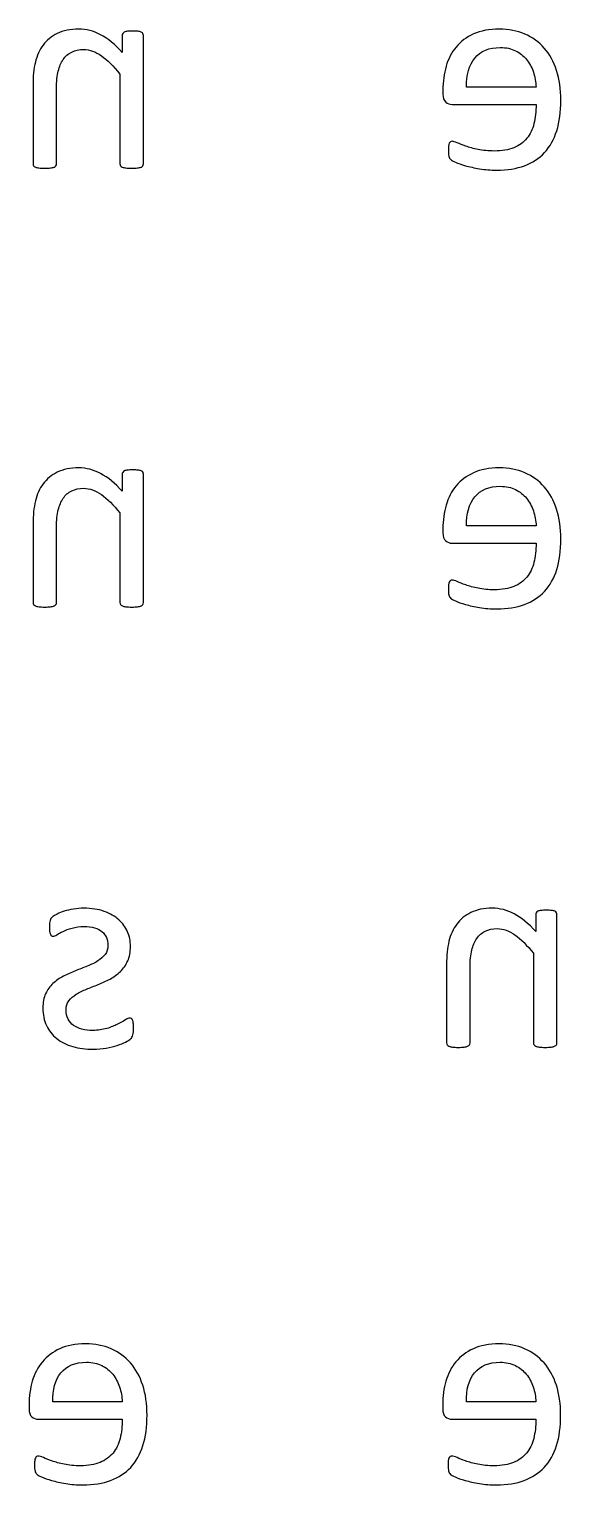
# Model space of a CAD drawing. Extents: x 4 to 604, y -23 to 293.
# Drawn here: x 454.2 to 473.4, y 147.7 to 200.3 of the extents above; entities that cross this region are included whole.
import ezdxf

# ---------------------------------------------------------------- set-up
doc = ezdxf.new("R2010")
doc.units = 0
doc.layers.add('Layer_1', color=7, linetype='CONTINUOUS')

msp = doc.modelspace()

# ---------------------------------------------------------------- linework, layer by layer
at = {"layer": 'Layer_1', "color": 1}
for p, q in [((457.53401, 200.103602), (457.53401, 199.489969)), ((458.302275, 195.462667), (458.302275, 200.103602)), ((457.451601, 198.706165), (457.451601, 195.462667)), ((454.306601, 198.293638), (454.306771, 195.462667)), ((455.157388, 195.462667), (455.157388, 198.180193)), ((469.140907, 198.138952), (469.140822, 197.984243)), ((472.512559, 198.236914), (469.996633, 198.236914)), ((469.470768, 197.612969), (472.512559, 197.612969)), ((457.534687, 184.234306), (457.534687, 183.620673)), ((458.302953, 179.593371), (458.302953, 184.234306)), ((457.452278, 182.836869), (457.452278, 179.593371)), ((454.307279, 182.424342), (454.30742, 179.593371)), ((455.158038, 179.593371), (455.158038, 182.310897)), ((469.141612, 182.269656), (469.1415, 182.114947)), ((472.513237, 182.367618), (469.997338, 182.367618)), ((469.471474, 181.743672), (472.513237, 181.743672)), ((472.50048, 168.30854), (472.50048, 167.694904)), ((473.268717, 163.667604), (473.268717, 168.30854)), ((472.418043, 166.911103), (472.418043, 163.667604)), ((469.2731, 166.498573), (469.273213, 163.667604)), ((470.12383, 163.667604), (470.12383, 166.385128)), ((454.663387, 164.930972), (454.663302, 164.930969)), ((454.165518, 150.587536), (454.165406, 150.432827)), ((457.537143, 150.685498), (455.021188, 150.685498)), ((469.132864, 150.587536), (469.132751, 150.432827)), ((472.504488, 150.685498), (469.98859, 150.685498)), ((454.495352, 150.06155), (457.537143, 150.06155)), ((469.462725, 150.06155), (472.504488, 150.06155))]:
    msp.add_line(p, q, dxfattribs=at)
for points in [[(455.185639, 200.178372), (454.974254, 200.073515), (454.803256, 199.933428), (454.672672, 199.758109)], [(455.966689, 200.335648), (455.657373, 200.335646), (455.396995, 200.28322), (455.185639, 200.178372)], [(456.752904, 200.131966), (456.493428, 200.267749), (456.231357, 200.335646), (455.966689, 200.335648)], [(457.53401, 199.489969), (457.272757, 199.782171), (457.012407, 199.996169), (456.752904, 200.131966)], [(457.552072, 200.173215), (457.539937, 200.154306), (457.53401, 200.131099), (457.53401, 200.103602)], [(457.611367, 200.224783), (457.583992, 200.209317), (457.564095, 200.192119), (457.552072, 200.173215)], [(457.727389, 200.255723), (457.677548, 200.250558), (457.638856, 200.240257), (457.611367, 200.224783)], [(457.915546, 200.263456), (457.839939, 200.26345), (457.777229, 200.260916), (457.727389, 200.255723)], [(458.1063, 200.255723), (458.05821, 200.260888), (457.994597, 200.263456), (457.915546, 200.263456)], [(458.22489, 200.224783), (458.193958, 200.240249), (458.154419, 200.25055), (458.1063, 200.255723)], [(458.286753, 200.173215), (458.276593, 200.192124), (458.255822, 200.209306), (458.22489, 200.224783)], [(458.302275, 200.103602), (458.302275, 200.131091), (458.297195, 200.154304), (458.286753, 200.173215)], [(470.251931, 200.16034), (469.995871, 200.04345), (469.785361, 199.886176), (469.620346, 199.68851)], [(471.182502, 200.335662), (470.818182, 200.33566), (470.507991, 200.277217), (470.251931, 200.16034)], [(472.105341, 200.157758), (471.830372, 200.276359), (471.522778, 200.33566), (471.182502, 200.335662)], [(472.80909, 199.647258), (472.614893, 199.868985), (472.380282, 200.039154), (472.105341, 200.157758)], [(454.672672, 199.758109), (454.542031, 199.582781), (454.44839, 199.37738), (454.391691, 199.141896)], [(455.706452, 199.505438), (455.831928, 199.56731), (455.977131, 199.59825), (456.14209, 199.598255)], [(456.14209, 199.598255), (456.355196, 199.59825), (456.568302, 199.522623), (456.78138, 199.371366)], [(469.620346, 199.68851), (469.455387, 199.490839), (469.334229, 199.25879), (469.2569, 198.992369)], [(470.293079, 199.288858), (470.50102, 199.54325), (470.809489, 199.670445), (471.218514, 199.670448)], [(471.218514, 199.670448), (471.428177, 199.670445), (471.612045, 199.630911), (471.770146, 199.551847)], [(471.770146, 199.551847), (471.928246, 199.472774), (472.06058, 199.367922), (472.167119, 199.237296)], [(473.25503, 198.837672), (473.151934, 199.15566), (473.003259, 199.425518), (472.80909, 199.647258)], [(454.391691, 199.141896), (454.334965, 198.90641), (454.306601, 198.623657), (454.306601, 198.293638)], [(455.219252, 198.81961), (455.260512, 198.981179), (455.320626, 199.120405), (455.399704, 199.237296)], [(455.399704, 199.237296), (455.478755, 199.354173), (455.581004, 199.443555), (455.706452, 199.505438)], [(456.78138, 199.371366), (456.994486, 199.220103), (457.217893, 198.998369), (457.451601, 198.706165)], [(469.996633, 198.236914), (469.986473, 198.683816), (470.085166, 199.034463), (470.293079, 199.288858)], [(472.167119, 199.237296), (472.273686, 199.106658), (472.35618, 198.954537), (472.414572, 198.780934)], [(455.157388, 198.180193), (455.157388, 198.444895), (455.177991, 198.658035), (455.219252, 198.81961)], [(469.2569, 198.992369), (469.179571, 198.725943), (469.140907, 198.441472), (469.140907, 198.138952)], [(472.414572, 198.780934), (472.47302, 198.607328), (472.505673, 198.425989), (472.512559, 198.236914)], [(473.409716, 197.762524), (473.409716, 198.161295), (473.358154, 198.519678), (473.25503, 198.837672)], [(469.140822, 197.984243), (469.140822, 197.850168), (469.174322, 197.754771), (469.24135, 197.698053)], [(469.24135, 197.698053), (469.308349, 197.641326), (469.384832, 197.612966), (469.470768, 197.612969)], [(472.512559, 197.612969), (472.512559, 197.355133), (472.486877, 197.123087), (472.435202, 196.916828)], [(473.260166, 196.659012), (473.359875, 196.975282), (473.409716, 197.343116), (473.409716, 197.762524)], [(472.435202, 196.916828), (472.38364, 196.71056), (472.297732, 196.53352), (472.17742, 196.385697)], [(472.816823, 195.870052), (473.012714, 196.079754), (473.160513, 196.342737), (473.260166, 196.659012)], [(469.344502, 196.104677), (469.339422, 196.061703), (469.336882, 196.009278), (469.336882, 195.9474)], [(469.336882, 195.9474), (469.336882, 195.902711), (469.339704, 195.864035), (469.341962, 195.831379)], [(469.367644, 196.20523), (469.357202, 196.181157), (469.349582, 196.147648), (469.344502, 196.104677)], [(469.411473, 196.259375), (469.392564, 196.247352), (469.377974, 196.229292), (469.367644, 196.20523)], [(469.475933, 196.277409), (469.451944, 196.277409), (469.430382, 196.271397), (469.411473, 196.259375)], [(469.658954, 196.223264), (469.578182, 196.25936), (469.517194, 196.277409), (469.475933, 196.277409)], [(469.96827, 196.102086), (469.84285, 196.146773), (469.739726, 196.187168), (469.658954, 196.223264)], [(470.414265, 195.980903), (470.242392, 196.017002), (470.093746, 196.057394), (469.96827, 196.102086)], [(471.001965, 195.926759), (470.782001, 195.926759), (470.586082, 195.944793), (470.414265, 195.980903)], [(471.708282, 196.045363), (471.515835, 195.966295), (471.280349, 195.926759), (471.001965, 195.926759)], [(472.17742, 196.385697), (472.057166, 196.237872), (471.900758, 196.124427), (471.708282, 196.045363)], [(472.092472, 195.395645), (472.379435, 195.502215), (472.620904, 195.660352), (472.816823, 195.870052)], [(454.306771, 195.462667), (454.306771, 195.435178), (454.313544, 195.41196), (454.327373, 195.393051)], [(454.327373, 195.393051), (454.341202, 195.374142), (454.363469, 195.357816), (454.394401, 195.344066)], [(454.394401, 195.344066), (454.425332, 195.330322), (454.468286, 195.32002), (454.523263, 195.313126)], [(454.940896, 195.313126), (454.995901, 195.320012), (455.038827, 195.330313), (455.069758, 195.344066)], [(455.069758, 195.344066), (455.10069, 195.35781), (455.123042, 195.374148), (455.136786, 195.393051)], [(455.136786, 195.393051), (455.150615, 195.41196), (455.157388, 195.435167), (455.157388, 195.462667)], [(457.451601, 195.462667), (457.451629, 195.435178), (457.458374, 195.41196), (457.472203, 195.393051)], [(457.472203, 195.393051), (457.486032, 195.374142), (457.5083, 195.357816), (457.539231, 195.344066)], [(457.539231, 195.344066), (457.570163, 195.330322), (457.613117, 195.32002), (457.668122, 195.313126)], [(458.085726, 195.313126), (458.140703, 195.320012), (458.184532, 195.330313), (458.217185, 195.344066)], [(458.217185, 195.344066), (458.249838, 195.35781), (458.27219, 195.374148), (458.284213, 195.393051)], [(458.284213, 195.393051), (458.296349, 195.41196), (458.302275, 195.435167), (458.302275, 195.462667)], [(469.341962, 195.831379), (469.345349, 195.79872), (469.349582, 195.769499), (469.354944, 195.743715)], [(469.354944, 195.743715), (469.360024, 195.717948), (469.368773, 195.694727), (469.380626, 195.674102)], [(469.380626, 195.674102), (469.392762, 195.653472), (469.408284, 195.633708), (469.427024, 195.614802)], [(469.427024, 195.614802), (469.445933, 195.595893), (469.501813, 195.564953), (469.594579, 195.521981)], [(469.594579, 195.521981), (469.687402, 195.47901), (469.807685, 195.4369), (469.955485, 195.395645)], [(469.955485, 195.395645), (470.103285, 195.354392), (470.274255, 195.317438), (470.468452, 195.284777)], [(471.089708, 195.235791), (471.471216, 195.235791), (471.80548, 195.289078), (472.092472, 195.395645)], [(454.523263, 195.313126), (454.578268, 195.30624), (454.647018, 195.302825), (454.729511, 195.302825)], [(454.729511, 195.302825), (454.81542, 195.302825), (454.885891, 195.306268), (454.940896, 195.313126)], [(457.668122, 195.313126), (457.723127, 195.30624), (457.79357, 195.302825), (457.879478, 195.302825)], [(457.879478, 195.302825), (457.961972, 195.302825), (458.030721, 195.306268), (458.085726, 195.313126)], [(470.468452, 195.284777), (470.662649, 195.252121), (470.869744, 195.235791), (471.089708, 195.235791)], [(455.186316, 184.309075), (454.97496, 184.204221), (454.803933, 184.064135), (454.673349, 183.888813)], [(455.967366, 184.466352), (455.658051, 184.466346), (455.397701, 184.413921), (455.186316, 184.309075)], [(456.753581, 184.262669), (456.494106, 184.398455), (456.232034, 184.466346), (455.967366, 184.466352)], [(457.55275, 184.303919), (457.540614, 184.28501), (457.534687, 184.261803), (457.534687, 184.234306)], [(457.612044, 184.355487), (457.584669, 184.340021), (457.5648, 184.322822), (457.55275, 184.303919)], [(457.728066, 184.386424), (457.678226, 184.381259), (457.639561, 184.370958), (457.612044, 184.355487)], [(457.916224, 184.394157), (457.840616, 184.394151), (457.777906, 184.391617), (457.728066, 184.386424)], [(458.106978, 184.386424), (458.058887, 184.391589), (457.995302, 184.394157), (457.916224, 184.394157)], [(458.225567, 184.355487), (458.194636, 184.370952), (458.155096, 184.381254), (458.106978, 184.386424)], [(458.28743, 184.303919), (458.27727, 184.322828), (458.256499, 184.340012), (458.225567, 184.355487)], [(458.302953, 184.234306), (458.302953, 184.261795), (458.297873, 184.28501), (458.28743, 184.303919)], [(470.252637, 184.291041), (469.996576, 184.174153), (469.786067, 184.016876), (469.62108, 183.819211)], [(471.183236, 184.466363), (470.818887, 184.466358), (470.508697, 184.407918), (470.252637, 184.291041)], [(472.106046, 184.288462), (471.831077, 184.40706), (471.523512, 184.466358), (471.183236, 184.466363)], [(472.809796, 183.777961), (472.615627, 183.999686), (472.381016, 184.169858), (472.106046, 184.288462)], [(454.673349, 183.888813), (454.542737, 183.713485), (454.449095, 183.508083), (454.392369, 183.2726)], [(457.534687, 183.620673), (457.273434, 183.912872), (457.013084, 184.126873), (456.753581, 184.262669)], [(469.62108, 183.819211), (469.456121, 183.62154), (469.334935, 183.389494), (469.257634, 183.12307)], [(470.293785, 183.419564), (470.501698, 183.673954), (470.810195, 183.801146), (471.219191, 183.801151)], [(471.219191, 183.801151), (471.428854, 183.801146), (471.612722, 183.761615), (471.770851, 183.68255)], [(473.255735, 182.968376), (473.152639, 183.286361), (473.003993, 183.556222), (472.809796, 183.777961)], [(454.392369, 183.2726), (454.335642, 183.037114), (454.307307, 182.754361), (454.307279, 182.424342)], [(455.219929, 182.950314), (455.261162, 183.111886), (455.321303, 183.251112), (455.400354, 183.368)], [(455.400354, 183.368), (455.479404, 183.484876), (455.581653, 183.574256), (455.707101, 183.636139)], [(455.707101, 183.636139), (455.832577, 183.698016), (455.97778, 183.728956), (456.142739, 183.728962)], [(456.142739, 183.728962), (456.355873, 183.728956), (456.568951, 183.653326), (456.782029, 183.502072)], [(456.782029, 183.502072), (456.995135, 183.350804), (457.21857, 183.12907), (457.452278, 182.836869)], [(469.997338, 182.367618), (469.986896, 182.81452), (470.085843, 183.165169), (470.293785, 183.419564)], [(471.770851, 183.68255), (471.928952, 183.603477), (472.061286, 183.498629), (472.167797, 183.368)], [(472.167797, 183.368), (472.274364, 183.237362), (472.356857, 183.085241), (472.415277, 182.911641)], [(455.158038, 182.310897), (455.158038, 182.575599), (455.17864, 182.788739), (455.219929, 182.950314)], [(469.257634, 183.12307), (469.180305, 182.856644), (469.141612, 182.57217), (469.141612, 182.269656)], [(472.415277, 182.911641), (472.473697, 182.738029), (472.50635, 182.556693), (472.513237, 182.367618)], [(473.410421, 181.893222), (473.410421, 182.291996), (473.358859, 182.650379), (473.255735, 182.968376)], [(469.1415, 182.114947), (469.1415, 181.980872), (469.175028, 181.885475), (469.242055, 181.828754)], [(469.242055, 181.828754), (469.309055, 181.77203), (469.385537, 181.74367), (469.471474, 181.743672)], [(472.513237, 181.743672), (472.513237, 181.48584), (472.487554, 181.253791), (472.435908, 181.047532)], [(473.2609, 180.789713), (473.360581, 181.105983), (473.410421, 181.473817), (473.410421, 181.893222)], [(472.435908, 181.047532), (472.384346, 180.841267), (472.298437, 180.664223), (472.178126, 180.516401)], [(472.817529, 180.000755), (473.013447, 180.210455), (473.161247, 180.473438), (473.2609, 180.789713)], [(469.345208, 180.235378), (469.340128, 180.192404), (469.337588, 180.139981), (469.337588, 180.078101)], [(469.337588, 180.078101), (469.337588, 180.033411), (469.34041, 179.994736), (469.342668, 179.96208)], [(469.36835, 180.335934), (469.35819, 180.31186), (469.350288, 180.278352), (469.345208, 180.235378)], [(469.412179, 180.390078), (469.39327, 180.378056), (469.378651, 180.359993), (469.36835, 180.335934)], [(469.47661, 180.408112), (469.452621, 180.408112), (469.431088, 180.402101), (469.412179, 180.390078)], [(469.659631, 180.353968), (469.578859, 180.390067), (469.517871, 180.408112), (469.47661, 180.408112)], [(469.968975, 180.23279), (469.843527, 180.277477), (469.740403, 180.317872), (469.659631, 180.353968)], [(470.414943, 180.11161), (470.243069, 180.147706), (470.094423, 180.188097), (469.968975, 180.23279)], [(471.002642, 180.057465), (470.782678, 180.057465), (470.586788, 180.075499), (470.414943, 180.11161)], [(471.708988, 180.176066), (471.516512, 180.096999), (471.281054, 180.057465), (471.002642, 180.057465)], [(472.178126, 180.516401), (472.057843, 180.368579), (471.901435, 180.255134), (471.708988, 180.176066)], [(454.30742, 179.593371), (454.307448, 179.565882), (454.314193, 179.542664), (454.328022, 179.523758)], [(455.137435, 179.523758), (455.151264, 179.542666), (455.158038, 179.565868), (455.158038, 179.593371)], [(457.452278, 179.593371), (457.452278, 179.565882), (457.459052, 179.542664), (457.472881, 179.523758)], [(458.28489, 179.523758), (458.297026, 179.542666), (458.302953, 179.565868), (458.302953, 179.593371)], [(469.342668, 179.96208), (469.346054, 179.929421), (469.350288, 179.9002), (469.35565, 179.874416)], [(469.35565, 179.874416), (469.36073, 179.848649), (469.369479, 179.825428), (469.381332, 179.804803)], [(469.381332, 179.804803), (469.393468, 179.784173), (469.408708, 179.764408), (469.427758, 179.7455)], [(469.427758, 179.7455), (469.446666, 179.726591), (469.502518, 179.695656), (469.595285, 179.652682)], [(469.595285, 179.652682), (469.688108, 179.609714), (469.808419, 179.567598), (469.95619, 179.526348)], [(472.093177, 179.526348), (472.380141, 179.632916), (472.621638, 179.79105), (472.817529, 180.000755)], [(454.328022, 179.523758), (454.341851, 179.504849), (454.364118, 179.488519), (454.39505, 179.474769)], [(454.39505, 179.474769), (454.42601, 179.461025), (454.468936, 179.450696), (454.523941, 179.443832)], [(454.523941, 179.443832), (454.578946, 179.436946), (454.647667, 179.433531), (454.73016, 179.433531)], [(454.73016, 179.433531), (454.816097, 179.433531), (454.88654, 179.436974), (454.941545, 179.443832)], [(454.941545, 179.443832), (454.99655, 179.45069), (455.039476, 179.46102), (455.070408, 179.474769)], [(455.070408, 179.474769), (455.101367, 179.488514), (455.123691, 179.504849), (455.137435, 179.523758)], [(457.472881, 179.523758), (457.48671, 179.504849), (457.508977, 179.488519), (457.539908, 179.474769)], [(457.539908, 179.474769), (457.57084, 179.461025), (457.613794, 179.450696), (457.668799, 179.443832)], [(457.668799, 179.443832), (457.723804, 179.436946), (457.794275, 179.433531), (457.880156, 179.433531)], [(457.880156, 179.433531), (457.962677, 179.433531), (458.031427, 179.436974), (458.086404, 179.443832)], [(458.086404, 179.443832), (458.14138, 179.45069), (458.18521, 179.46102), (458.217863, 179.474769)], [(458.217863, 179.474769), (458.250516, 179.488514), (458.272868, 179.504849), (458.28489, 179.523758)], [(469.95619, 179.526348), (470.10399, 179.485093), (470.274989, 179.448139), (470.469158, 179.41548)], [(470.469158, 179.41548), (470.663383, 179.382824), (470.870449, 179.366492), (471.090413, 179.366492)], [(471.090413, 179.366492), (471.47195, 179.366492), (471.806185, 179.419778), (472.093177, 179.526348)], [(455.771871, 168.509635), (455.648145, 168.489004), (455.536441, 168.463223), (455.43676, 168.432286)], [(456.14305, 168.540575), (456.019352, 168.540569), (455.895597, 168.530245), (455.771871, 168.509635)], [(456.882895, 168.42713), (456.671539, 168.502754), (456.424905, 168.540569), (456.14305, 168.540575)], [(470.933187, 168.540586), (470.623872, 168.54058), (470.363522, 168.488155), (470.152109, 168.383312)], [(471.719402, 168.336901), (471.459927, 168.472686), (471.197855, 168.54058), (470.933187, 168.540586)], [(454.908356, 167.999131), (454.903276, 167.961314), (454.900736, 167.914905), (454.900736, 167.859905)], [(454.923878, 168.094528), (454.918798, 168.068733), (454.913436, 168.036943), (454.908356, 167.999131)], [(454.94956, 168.164144), (454.937424, 168.143513), (454.928958, 168.120306), (454.923878, 168.094528)], [(455.021724, 168.236333), (454.985656, 168.208817), (454.961611, 168.184766), (454.94956, 168.164144)], [(455.181575, 168.331733), (455.111104, 168.295634), (455.05782, 168.263833), (455.021724, 168.236333)], [(455.43676, 168.432286), (455.337079, 168.40134), (455.252046, 168.367824), (455.181575, 168.331733)], [(457.411356, 168.125471), (457.270414, 168.250941), (457.09428, 168.351497), (456.882895, 168.42713)], [(457.728405, 167.68716), (457.657962, 167.853886), (457.552242, 167.999986), (457.411356, 168.125471)], [(469.639142, 167.963049), (469.508558, 167.787719), (469.414888, 167.582314), (469.358162, 167.346837)], [(470.152109, 168.383312), (469.940753, 168.278455), (469.769754, 168.138368), (469.639142, 167.963049)], [(472.50048, 167.694904), (472.239255, 167.987109), (471.978905, 168.201106), (471.719402, 168.336901)], [(472.518542, 168.378156), (472.506407, 168.359247), (472.50048, 168.336037), (472.50048, 168.30854)], [(472.577837, 168.429718), (472.550462, 168.414252), (472.530593, 168.397056), (472.518542, 168.378156)], [(472.693831, 168.460658), (472.644018, 168.455493), (472.605354, 168.445192), (472.577837, 168.429718)], [(472.882016, 168.468391), (472.806409, 168.468388), (472.743671, 168.465851), (472.693831, 168.460658)], [(473.07277, 168.460658), (473.024652, 168.465822), (472.961067, 168.468391), (472.882016, 168.468391)], [(473.19136, 168.429718), (473.160429, 168.445184), (473.120889, 168.455485), (473.07277, 168.460658)], [(473.253195, 168.378156), (473.243035, 168.397065), (473.222264, 168.414246), (473.19136, 168.429718)], [(473.268717, 168.30854), (473.268717, 168.336028), (473.263637, 168.359241), (473.253195, 168.378156)], [(454.900736, 167.859905), (454.900736, 167.80146), (454.903558, 167.750753), (454.908356, 167.707788)], [(454.908356, 167.707788), (454.913436, 167.664808), (454.922184, 167.629573), (454.934038, 167.602076)], [(454.934038, 167.602076), (454.946173, 167.574587), (454.960567, 167.554801), (454.977867, 167.542775)], [(454.977867, 167.542775), (454.995082, 167.530752), (455.013963, 167.524713), (455.034565, 167.524741)], [(455.034565, 167.524741), (455.065497, 167.524736), (455.110201, 167.54365), (455.168621, 167.581462)], [(455.168621, 167.581462), (455.227069, 167.619271), (455.302648, 167.659666), (455.395471, 167.702643)], [(455.395471, 167.702643), (455.488266, 167.745611), (455.597373, 167.786003), (455.722849, 167.823823)], [(455.722849, 167.823823), (455.848297, 167.861633), (455.991778, 167.880542), (456.153322, 167.880547)], [(456.153322, 167.880547), (456.297679, 167.880542), (456.424848, 167.864207), (456.53483, 167.831556)], [(456.53483, 167.831556), (456.644841, 167.798895), (456.735039, 167.752486), (456.80551, 167.69233)], [(456.80551, 167.69233), (456.875981, 167.632166), (456.929264, 167.560832), (456.965332, 167.47833)], [(456.965332, 167.47833), (457.0014, 167.395819), (457.019462, 167.306439), (457.019462, 167.210188)], [(457.834097, 167.163765), (457.834097, 167.345962), (457.798876, 167.520426), (457.728405, 167.68716)], [(470.185665, 167.024547), (470.226926, 167.186117), (470.287096, 167.325346), (470.366146, 167.442231)], [(470.366146, 167.442231), (470.445169, 167.55911), (470.547446, 167.64849), (470.672894, 167.710376)], [(470.672894, 167.710376), (470.798342, 167.77225), (470.943573, 167.80319), (471.108532, 167.803193)], [(471.108532, 167.803193), (471.32161, 167.80319), (471.534744, 167.727557), (471.747822, 167.576303)], [(471.747822, 167.576303), (471.960928, 167.425038), (472.184307, 167.203307), (472.418043, 166.911103)], [(457.019462, 167.210188), (457.019462, 167.076112), (456.985088, 166.963528), (456.916367, 166.872432)], [(457.733569, 166.632634), (457.800597, 166.780453), (457.834097, 166.957497), (457.834097, 167.163765)], [(469.358162, 167.346837), (469.301435, 167.111345), (469.2731, 166.828592), (469.2731, 166.498573)], [(470.12383, 166.385128), (470.12383, 166.649833), (470.144433, 166.86297), (470.185665, 167.024547)], [(456.271912, 166.447014), (456.130999, 166.392006), (455.987489, 166.335285), (455.841439, 166.276842)], [(456.648284, 166.632648), (456.538274, 166.563893), (456.412854, 166.502013), (456.271912, 166.447014)], [(456.916367, 166.872432), (456.847617, 166.781328), (456.758238, 166.701403), (456.648284, 166.632648)], [(457.468055, 166.25105), (457.578037, 166.357614), (457.666542, 166.484809), (457.733569, 166.632634)], [(455.40834, 166.080892), (455.265734, 166.0087), (455.139411, 165.921039), (455.029401, 165.817906)], [(455.841439, 166.276842), (455.69536, 166.218399), (455.551004, 166.153082), (455.40834, 166.080892)], [(456.666374, 165.781799), (456.812452, 165.840236), (456.955088, 165.906411), (457.09428, 165.980325)], [(457.09428, 165.980325), (457.2335, 166.054236), (457.358073, 166.144477), (457.468055, 166.25105)], [(454.763886, 165.446632), (454.696915, 165.302247), (454.663387, 165.130362), (454.663387, 164.930972)], [(455.029401, 165.817906), (454.919447, 165.714771), (454.830942, 165.591017), (454.763886, 165.446632)], [(455.604316, 165.193947), (455.671343, 165.283324), (455.759848, 165.362394), (455.86983, 165.431149)], [(455.86983, 165.431149), (455.979812, 165.499901), (456.103567, 165.56092), (456.241037, 165.61421)], [(456.241037, 165.61421), (456.378536, 165.66749), (456.520296, 165.723353), (456.666374, 165.781799)], [(454.663302, 164.930969), (454.663302, 164.693767), (454.707131, 164.482343), (454.794761, 164.296709)], [(455.503788, 164.863925), (455.503788, 164.994557), (455.537316, 165.104564), (455.604316, 165.193947)], [(455.573412, 164.5339), (455.526987, 164.62672), (455.503788, 164.736724), (455.503788, 164.863925)], [(454.794761, 164.296709), (454.882419, 164.111071), (455.00702, 163.954655), (455.168536, 163.827458)], [(455.771871, 164.304433), (455.685962, 164.364592), (455.619781, 164.441082), (455.573412, 164.5339)], [(456.07605, 164.167784), (455.959182, 164.198721), (455.857808, 164.244272), (455.771871, 164.304433)], [(457.362362, 164.343106), (457.254102, 164.288101), (457.126058, 164.237397), (456.978286, 164.190988)], [(457.63561, 164.495227), (457.561696, 164.448815), (457.470651, 164.398108), (457.362362, 164.343106)], [(457.803165, 164.56484), (457.765376, 164.56484), (457.709496, 164.541641), (457.63561, 164.495227)], [(457.867597, 164.546806), (457.848688, 164.558828), (457.827211, 164.56484), (457.803165, 164.56484)], [(457.911426, 164.487505), (457.901266, 164.514994), (457.88659, 164.534769), (457.867597, 164.546806)], [(457.937108, 164.379216), (457.930335, 164.423904), (457.921586, 164.460003), (457.911426, 164.487505)], [(457.947268, 164.214204), (457.947268, 164.279519), (457.943881, 164.334524), (457.937108, 164.379216)], [(455.168536, 163.827458), (455.33008, 163.70026), (455.522556, 163.604006), (455.745963, 163.538691)], [(456.467859, 164.121375), (456.323531, 164.121375), (456.192918, 164.136841), (456.07605, 164.167784)], [(456.978286, 164.190988), (456.830486, 164.144577), (456.660363, 164.121375), (456.467859, 164.121375)], [(457.658668, 163.701124), (457.741161, 163.744095), (457.801331, 163.782768), (457.839092, 163.817148)], [(457.839092, 163.817148), (457.87691, 163.851523), (457.904398, 163.899653), (457.921586, 163.96153)], [(457.921586, 163.96153), (457.938801, 164.02341), (457.947268, 164.107634), (457.947268, 164.214204)], [(455.745963, 163.538691), (455.96937, 163.473373), (456.215101, 163.440715), (456.483184, 163.440715)], [(456.483184, 163.440715), (456.648199, 163.440715), (456.805425, 163.453612), (456.954946, 163.47939)], [(456.954946, 163.47939), (457.10444, 163.505186), (457.238495, 163.53783), (457.357057, 163.577364)], [(457.357057, 163.577364), (457.475646, 163.616898), (457.576174, 163.65815), (457.658668, 163.701124)], [(469.273213, 163.667604), (469.273213, 163.640116), (469.279986, 163.616898), (469.293815, 163.597991)], [(469.293815, 163.597991), (469.307644, 163.579083), (469.329883, 163.562756), (469.360814, 163.549003)], [(469.360814, 163.549003), (469.391746, 163.535259), (469.434728, 163.52493), (469.489734, 163.518063)], [(469.489734, 163.518063), (469.54471, 163.511177), (469.613432, 163.507762), (469.695925, 163.507762)], [(469.695925, 163.507762), (469.781862, 163.507762), (469.852333, 163.511205), (469.90731, 163.518063)], [(469.90731, 163.518063), (469.962315, 163.52495), (470.005269, 163.535251), (470.0362, 163.549003)], [(470.0362, 163.549003), (470.06716, 163.562748), (470.089484, 163.579083), (470.103228, 163.597991)], [(470.103228, 163.597991), (470.117057, 163.6169), (470.12383, 163.640102), (470.12383, 163.667604)], [(472.418043, 163.667604), (472.418043, 163.640116), (472.424816, 163.616898), (472.438645, 163.597991)], [(472.438645, 163.597991), (472.452474, 163.579083), (472.474742, 163.562756), (472.505673, 163.549003)], [(472.505673, 163.549003), (472.536633, 163.535259), (472.579587, 163.52493), (472.634592, 163.518063)], [(472.634592, 163.518063), (472.689569, 163.511177), (472.760012, 163.507762), (472.845948, 163.507762)], [(472.845948, 163.507762), (472.92847, 163.507762), (472.997163, 163.511205), (473.052168, 163.518063)], [(473.052168, 163.518063), (473.107173, 163.52495), (473.151002, 163.535251), (473.183656, 163.549003)], [(473.183656, 163.549003), (473.21628, 163.562748), (473.238632, 163.579083), (473.250655, 163.597991)], [(473.250655, 163.597991), (473.262791, 163.6169), (473.268717, 163.640102), (473.268717, 163.667604)], [(456.207086, 152.784246), (455.842793, 152.784243), (455.532603, 152.725801), (455.276543, 152.608921)], [(457.129952, 152.606342), (456.854983, 152.724943), (456.547361, 152.784243), (456.207086, 152.784246)], [(471.174487, 152.784246), (470.810138, 152.784243), (470.499948, 152.725801), (470.243888, 152.608921)], [(472.097298, 152.606342), (471.822328, 152.724943), (471.514763, 152.784243), (471.174487, 152.784246)], [(455.276543, 152.608921), (455.020454, 152.492033), (454.809945, 152.334759), (454.644986, 152.137094)], [(457.833674, 152.095841), (457.639476, 152.317569), (457.404922, 152.487738), (457.129952, 152.606342)], [(470.243888, 152.608921), (469.987828, 152.492033), (469.777318, 152.334759), (469.612331, 152.137094)], [(472.801047, 152.095841), (472.60685, 152.317569), (472.372295, 152.487738), (472.097298, 152.606342)], [(454.644986, 152.137094), (454.479999, 151.93942), (454.358841, 151.707374), (454.281512, 151.440953)], [(455.021188, 150.685498), (455.011028, 151.1324), (455.109721, 151.483047), (455.317634, 151.737442)], [(455.317634, 151.737442), (455.525604, 151.991831), (455.834101, 152.119029), (456.243069, 152.119032)], [(456.243069, 152.119032), (456.452732, 152.119029), (456.636628, 152.079492), (456.794729, 152.00043)], [(456.794729, 152.00043), (456.95283, 151.921357), (457.085164, 151.816506), (457.191703, 151.685877)], [(457.191703, 151.685877), (457.298242, 151.555242), (457.380735, 151.403118), (457.439183, 151.229518)], [(458.279641, 151.286256), (458.176517, 151.604241), (458.027871, 151.874102), (457.833674, 152.095841)], [(469.612331, 152.137094), (469.447372, 151.93942), (469.326186, 151.707374), (469.248885, 151.440953)], [(469.98859, 150.685498), (469.978147, 151.1324), (470.077094, 151.483047), (470.285036, 151.737442)], [(470.285036, 151.737442), (470.492949, 151.991831), (470.801446, 152.119029), (471.210442, 152.119032)], [(471.210442, 152.119032), (471.420105, 152.119029), (471.603973, 152.079492), (471.762102, 152.00043)], [(471.762102, 152.00043), (471.920203, 151.921357), (472.052537, 151.816506), (472.159048, 151.685877)], [(472.159048, 151.685877), (472.265615, 151.555242), (472.348108, 151.403118), (472.406528, 151.229518)], [(473.246986, 151.286256), (473.14389, 151.604241), (472.995244, 151.874102), (472.801047, 152.095841)], [(454.281512, 151.440953), (454.204155, 151.174527), (454.165518, 150.890055), (454.165518, 150.587536)], [(457.439183, 151.229518), (457.497603, 151.055912), (457.530256, 150.87457), (457.537143, 150.685498)], [(458.434299, 150.211108), (458.434299, 150.609879), (458.382737, 150.968262), (458.279641, 151.286256)], [(469.248885, 151.440953), (469.171528, 151.174527), (469.132864, 150.890055), (469.132864, 150.587536)], [(472.406528, 151.229518), (472.464948, 151.055912), (472.497602, 150.87457), (472.504488, 150.685498)], [(473.401672, 150.211108), (473.401672, 150.609879), (473.35011, 150.968262), (473.246986, 151.286256)], [(454.165406, 150.432827), (454.165406, 150.298752), (454.198905, 150.203352), (454.265933, 150.146634)], [(454.265933, 150.146634), (454.332961, 150.089907), (454.409443, 150.061547), (454.495352, 150.06155)], [(457.537143, 150.06155), (457.537143, 149.803717), (457.51146, 149.571671), (457.459786, 149.365412)], [(458.284806, 149.107593), (458.384458, 149.423866), (458.434299, 149.7917), (458.434299, 150.211108)], [(469.132751, 150.432827), (469.132751, 150.298752), (469.166279, 150.203352), (469.233306, 150.146634)], [(469.233306, 150.146634), (469.300306, 150.089907), (469.376788, 150.061547), (469.462725, 150.06155)], [(472.504488, 150.06155), (472.504488, 149.803717), (472.478806, 149.571671), (472.427159, 149.365412)], [(473.252151, 149.107593), (473.351832, 149.423866), (473.401672, 149.7917), (473.401672, 150.211108)], [(457.459786, 149.365412), (457.408252, 149.159144), (457.322315, 148.982103), (457.202032, 148.834281)], [(457.841406, 148.318636), (458.037325, 148.528338), (458.185125, 148.791321), (458.284806, 149.107593)], [(472.427159, 149.365412), (472.375625, 149.159144), (472.289688, 148.982103), (472.169377, 148.834281)], [(472.80878, 148.318636), (473.00467, 148.528338), (473.152498, 148.791321), (473.252151, 149.107593)], [(454.369114, 148.553261), (454.364034, 148.510287), (454.361494, 148.457861), (454.361494, 148.395984)], [(454.392256, 148.653814), (454.381814, 148.62974), (454.374194, 148.596232), (454.369114, 148.553261)], [(454.436085, 148.707958), (454.417176, 148.695936), (454.402557, 148.677876), (454.392256, 148.653814)], [(454.500488, 148.725992), (454.476499, 148.725992), (454.454994, 148.719981), (454.436085, 148.707958)], [(454.683537, 148.671848), (454.602765, 148.707944), (454.541749, 148.725992), (454.500488, 148.725992)], [(454.992881, 148.550667), (454.867405, 148.595357), (454.764281, 148.635749), (454.683537, 148.671848)], [(455.43882, 148.429487), (455.266975, 148.465583), (455.118301, 148.505978), (454.992881, 148.550667)], [(456.732838, 148.493944), (456.54039, 148.414879), (456.30496, 148.375342), (456.026548, 148.375342)], [(457.202032, 148.834281), (457.081721, 148.686456), (456.925341, 148.573011), (456.732838, 148.493944)], [(469.336459, 148.553261), (469.331379, 148.510287), (469.328839, 148.457861), (469.328839, 148.395984)], [(469.359601, 148.653814), (469.349159, 148.62974), (469.341539, 148.596232), (469.336459, 148.553261)], [(469.40343, 148.707958), (469.384521, 148.695936), (469.369902, 148.677876), (469.359601, 148.653814)], [(469.467861, 148.725992), (469.443872, 148.725992), (469.422339, 148.719981), (469.40343, 148.707958)], [(469.650882, 148.671848), (469.570139, 148.707944), (469.509122, 148.725992), (469.467861, 148.725992)], [(469.960226, 148.550667), (469.834778, 148.595357), (469.731654, 148.635749), (469.650882, 148.671848)], [(470.406194, 148.429487), (470.23432, 148.465583), (470.085674, 148.505978), (469.960226, 148.550667)], [(471.700211, 148.493944), (471.507764, 148.414879), (471.272306, 148.375342), (470.993893, 148.375342)], [(472.169377, 148.834281), (472.049094, 148.686456), (471.892686, 148.573011), (471.700211, 148.493944)], [(454.361494, 148.395984), (454.361522, 148.351292), (454.364316, 148.312619), (454.366574, 148.279963)], [(454.366574, 148.279963), (454.36996, 148.247304), (454.374194, 148.218083), (454.379556, 148.192299)], [(454.379556, 148.192299), (454.384636, 148.166532), (454.393385, 148.143311), (454.405238, 148.122686)], [(454.405238, 148.122686), (454.417374, 148.102055), (454.432896, 148.082291), (454.451664, 148.063385)], [(454.451664, 148.063385), (454.470572, 148.044476), (454.526396, 148.013536), (454.619191, 147.970565)], [(454.619191, 147.970565), (454.712014, 147.927594), (454.832297, 147.885484), (454.980096, 147.844228)], [(456.026548, 148.375342), (455.806584, 148.375342), (455.610666, 148.393376), (455.43882, 148.429487)], [(457.117055, 147.844228), (457.404047, 147.950798), (457.645516, 148.108936), (457.841406, 148.318636)], [(469.328839, 148.395984), (469.328839, 148.351292), (469.331661, 148.312619), (469.333919, 148.279963)], [(469.333919, 148.279963), (469.337305, 148.247304), (469.341539, 148.218083), (469.346901, 148.192299)], [(469.346901, 148.192299), (469.351981, 148.166532), (469.36073, 148.143311), (469.372583, 148.122686)], [(469.372583, 148.122686), (469.384719, 148.102055), (469.399959, 148.082291), (469.419009, 148.063385)], [(469.419009, 148.063385), (469.437918, 148.044476), (469.493769, 148.013536), (469.586536, 147.970565)], [(469.586536, 147.970565), (469.679359, 147.927594), (469.79967, 147.885484), (469.947442, 147.844228)], [(470.993893, 148.375342), (470.773929, 148.375342), (470.578039, 148.393376), (470.406194, 148.429487)], [(472.084428, 147.844228), (472.37142, 147.950798), (472.612889, 148.108936), (472.80878, 148.318636)], [(454.980096, 147.844228), (455.127868, 147.802976), (455.298895, 147.766019), (455.493064, 147.73336)], [(455.493064, 147.73336), (455.687261, 147.700704), (455.894327, 147.684375), (456.114319, 147.684375)], [(456.114319, 147.684375), (456.495799, 147.684375), (456.830063, 147.737659), (457.117055, 147.844228)], [(469.947442, 147.844228), (470.095241, 147.802976), (470.26624, 147.766019), (470.460409, 147.73336)], [(470.460409, 147.73336), (470.654634, 147.700704), (470.8617, 147.684375), (471.081664, 147.684375)], [(471.081664, 147.684375), (471.463201, 147.684375), (471.797436, 147.737659), (472.084428, 147.844228)]]:
    msp.add_open_spline(points, degree=3, dxfattribs=at)

doc.saveas('drawing.dxf')
